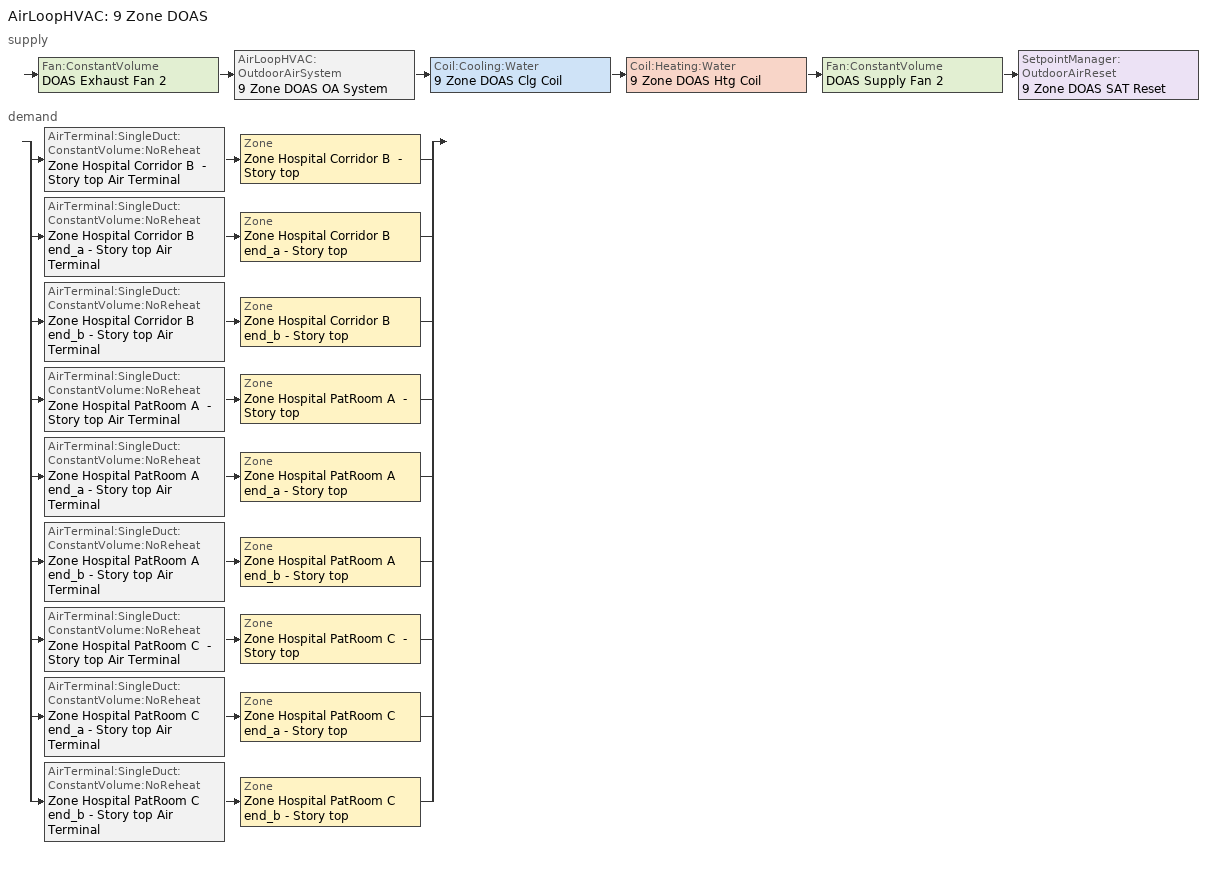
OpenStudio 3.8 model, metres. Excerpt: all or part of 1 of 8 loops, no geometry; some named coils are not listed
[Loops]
AirLoopHVAC '9 Zone DOAS'
 supply: Fan:ConstantVolume 'DOAS Exhaust Fan 2' > AirLoopHVAC:OutdoorAirSystem '9 Zone DOAS OA System' > Coil:Cooling:Water '9 Zone DOAS Clg Coil' > Coil:Heating:Water '9 Zone DOAS Htg Coil' > Fan:ConstantVolume 'DOAS Supply Fan 2' > SetpointManager:OutdoorAirReset '9 Zone DOAS SAT Reset'
 demand: split
  | AirTerminal:SingleDuct:ConstantVolume:NoReheat 'Zone Hospital Corridor B  - Story top Air Terminal' > Zone 'Zone Hospital Corridor B  - Story top'
  | AirTerminal:SingleDuct:ConstantVolume:NoReheat 'Zone Hospital Corridor B end_a - Story top Air Terminal' > Zone 'Zone Hospital Corridor B end_a - Story top'
  | AirTerminal:SingleDuct:ConstantVolume:NoReheat 'Zone Hospital Corridor B end_b - Story top Air Terminal' > Zone 'Zone Hospital Corridor B end_b - Story top'
  | AirTerminal:SingleDuct:ConstantVolume:NoReheat 'Zone Hospital PatRoom A  - Story top Air Terminal' > Zone 'Zone Hospital PatRoom A  - Story top'
  | AirTerminal:SingleDuct:ConstantVolume:NoReheat 'Zone Hospital PatRoom A end_a - Story top Air Terminal' > Zone 'Zone Hospital PatRoom A end_a - Story top'
  | AirTerminal:SingleDuct:ConstantVolume:NoReheat 'Zone Hospital PatRoom A end_b - Story top Air Terminal' > Zone 'Zone Hospital PatRoom A end_b - Story top'
  | AirTerminal:SingleDuct:ConstantVolume:NoReheat 'Zone Hospital PatRoom C  - Story top Air Terminal' > Zone 'Zone Hospital PatRoom C  - Story top'
  | AirTerminal:SingleDuct:ConstantVolume:NoReheat 'Zone Hospital PatRoom C end_a - Story top Air Terminal' > Zone 'Zone Hospital PatRoom C end_a - Story top'
  | AirTerminal:SingleDuct:ConstantVolume:NoReheat 'Zone Hospital PatRoom C end_b - Story top Air Terminal' > Zone 'Zone Hospital PatRoom C end_b - Story top'
[Sizing:Zone] Zone Cooling Design Supply Air Temperature Input Method=SupplyAirTemperature; Zone Cooling Design Supply Air Temperature {C}=12.7778; Zone Cooling Design Supply Air Temperature Difference {deltaC}=11.11; Zone Heating Design Supply Air Temperature Input Method=SupplyAirTemperature; Zone Heating Design Supply Air Temperature {C}=40; Zone Heating Design Supply Air Temperature Difference {deltaC}=11.11; Zone Cooling Design Supply Air Humidity Ratio {kg-H2O/kg-air}=0.0085; Zone Heating Design Supply Air Humidity Ratio {kg-H2O/kg-air}=0.008; Cooling Design Air Flow Method=DesignDay; Heating Design Air Flow Method=DesignDay; Account for Dedicated Outdoor Air System=Yes; Dedicated Outdoor Air System Control Strategy=NeutralSupplyAir; Dedicated Outdoor Air Low Setpoint Temperature for Design {C}=15.556; Dedicated Outdoor Air High Setpoint Temperature for Design {C}=21.111; Zone Load Sizing Method=Sensible Load Only No Latent Load; Zone Latent Cooling Design Supply Air Humidity Ratio Input Method=HumidityRatioDifference; Zone Cooling Design Supply Air Humidity Ratio Difference {kgWater/kgDryAir}=0.005; Zone Latent Heating Design Supply Air Humidity Ratio Input Method=HumidityRatioDifference; Zone Humidification Design Supply Air Humidity Ratio Difference {kgWater/kgDryAir}=0.005
Zone Hospital PatRoom A end_a - Story top; Zone Hospital Corridor B end_a - Story top; Zone Hospital PatRoom C end_a - Story top; Zone Hospital PatRoom A  - Story top; Zone Hospital Corridor B  - Story top; Zone Hospital PatRoom C  - Story top; Zone Hospital PatRoom A end_b - Story top; Zone Hospital Corridor B end_b - Story top; Zone Hospital PatRoom C end_b - Story top
[Zone equipment]
Zone Hospital PatRoom A end_a - Story top: Zone Hospital PatRoom A end_a - Story top Air Terminal, Zone Hospital PatRoom A end_a - Story top FCU
Zone Hospital Corridor B end_a - Story top: Zone Hospital Corridor B end_a - Story top Air Terminal, Zone Hospital Corridor B end_a - Story top FCU
Zone Hospital PatRoom C end_a - Story top: Zone Hospital PatRoom C end_a - Story top Air Terminal, Zone Hospital PatRoom C end_a - Story top FCU
Zone Hospital PatRoom A  - Story top: Zone Hospital PatRoom A  - Story top Air Terminal, Zone Hospital PatRoom A  - Story top FCU
Zone Hospital Corridor B  - Story top: Zone Hospital Corridor B  - Story top Air Terminal, Zone Hospital Corridor B  - Story top FCU
Zone Hospital PatRoom C  - Story top: Zone Hospital PatRoom C  - Story top Air Terminal, Zone Hospital PatRoom C  - Story top FCU
Zone Hospital PatRoom A end_b - Story top: Zone Hospital PatRoom A end_b - Story top Air Terminal, Zone Hospital PatRoom A end_b - Story top FCU
Zone Hospital Corridor B end_b - Story top: Zone Hospital Corridor B end_b - Story top Air Terminal, Zone Hospital Corridor B end_b - Story top FCU
Zone Hospital PatRoom C end_b - Story top: Zone Hospital PatRoom C end_b - Story top Air Terminal, Zone Hospital PatRoom C end_b - Story top FCU
[AirLoopHVAC]
9 Zone DOAS: Availability Schedule=9 Zone DOAS Occ Sch; Design Supply Air Flow Rate {m3/s}=2.76147; Design Return Air Flow Fraction of Supply Air Flow=1
[Sizing:System]
9 Zone DOAS: Type of Load to Size On=VentilationRequirement; Design Outdoor Air Flow Rate {m3/s}=2.76147; Central Heating Maximum System Air Flow Ratio=1; Preheat Design Temperature {C}=7; Preheat Design Humidity Ratio {kg-H2O/kg-Air}=0.008; Precool Design Temperature {C}=12.8; Precool Design Humidity Ratio {kg-H2O/kg-Air}=0.008; Central Cooling Design Supply Air Temperature {C}=15.5556; Central Heating Design Supply Air Temperature {C}=21.1111; Sizing Option=Coincident; 100% Outdoor Air in Cooling=Yes; 100% Outdoor Air in Heating=Yes; Central Cooling Design Supply Air Humidity Ratio {kg-H2O/kg-Air}=0.0085; System Outdoor Air Method=ZoneSum; Zone Maximum Outdoor Air Fraction=1; Cooling Supply Air Flow Rate Per Floor Area {m3/s-m2}=0.00996765; Cooling Fraction of Autosized Cooling Supply Air Flow Rate=1; Cooling Supply Air Flow Rate Per Unit Cooling Capacity {m3/s-W}=3.94755e-05; Heating Supply Air Flow Rate Per Floor Area {m3/s-m2}=0.00996765; Heating Fraction of Autosized Heating Supply Air Flow Rate=1; Heating Fraction of Autosized Cooling Supply Air Flow Rate=1; Heating Supply Air Flow Rate Per Unit Heating Capacity {m3/s-W}=3.15882e-05; Cooling Design Capacity Method=CoolingDesignCapacity; Cooling Design Capacity {W}=63561.15; Cooling Design Capacity Per Floor Area {W/m2}=234.7; Fraction of Autosized Cooling Design Capacity=1; Heating Design Capacity Method=HeatingDesignCapacity; Heating Design Capacity {W}=121552; Heating Design Capacity Per Floor Area {W/m2}=157; Fraction of Autosized Heating Design Capacity=1; Central Cooling Capacity Control Method=OnOff; Occupant Diversity=1
[Fan:ConstantVolume] Availability Schedule=Always On Discrete; Fan Total Efficiency=0.56875; Pressure Rise {Pa}=622.722; Maximum Flow Rate {m3/s}=2.76147; Motor Efficiency=0.875; Motor In Airstream Fraction=1
DOAS Supply Fan 2; DOAS Exhaust Fan 2
[Controller:OutdoorAir]
9 Zone DOAS Outdoor Air Controller: Minimum Outdoor Air Flow Rate {m3/s}=2.76147; Maximum Outdoor Air Flow Rate {m3/s}=2.76147; Economizer Control Type=NoEconomizer; Economizer Control Action Type=ModulateFlow; Economizer Maximum Limit Dry-Bulb Temperature {C}=12.7778; Lockout Type=LockoutWithHeating; Minimum Limit Type=FixedMinimum; Minimum Outdoor Air Schedule=9 Zone DOAS Occ Sch; Minimum Fraction of Outdoor Air Schedule=Always On Discrete; Controller Mechanical Ventilation=9 Zone DOAS Mechanical Ventilation Controller; High Humidity Control=No; Heat Recovery Bypass Control Type=BypassWhenWithinEconomizerLimits; Economizer Operation Staging=InterlockedWithMechanicalCooling
[Controller:MechanicalVentilation]
9 Zone DOAS Mechanical Ventilation Controller: Availability Schedule=Always On Discrete; System Outdoor Air Method=ZoneSum
[AirLoopHVAC:OutdoorAirSystem]
9 Zone DOAS OA System: Controller=9 Zone DOAS Outdoor Air Controller
[SetpointManager:OutdoorAirReset]
9 Zone DOAS SAT Reset: Control Variable=Temperature; Setpoint at Outdoor Low Temperature {C}=21.1111; Outdoor Low Temperature {C}=12.7778; Setpoint at Outdoor High Temperature {C}=15.5556; Outdoor High Temperature {C}=21.1111; Setpoint Node or NodeList=9 Zone DOAS Supply Outlet Node
[AirTerminal:SingleDuct:ConstantVolume:NoReheat] Availability Schedule=Always On Discrete
Name | Maximum Air Flow Rate {m3/s}
Zone Hospital Corridor B  - Story top Air Terminal | 0.436884
Zone Hospital Corridor B end_a - Story top Air Terminal; Zone Hospital Corridor B end_b - Story top Air Terminal | 0.0297876
Zone Hospital PatRoom A  - Story top Air Terminal; Zone Hospital PatRoom C  - Story top Air Terminal | 0.996603
Zone Hospital PatRoom A end_a - Story top Air Terminal; Zone Hospital PatRoom A end_b - Story top Air Terminal; Zone Hospital PatRoom C end_a - Story top Air Terminal; Zone Hospital PatRoom C end_b - Story top Air Terminal | 0.0679502
[Schedule:Ruleset]
9 Zone DOAS Occ Sch: Default Day Schedule=9 Zone DOAS Occ Sch Default; Summer Design Day Schedule=9 Zone DOAS Occ Sch Summer Design Day; Winter Design Day Schedule=9 Zone DOAS Occ Sch Winter Design Day
[Schedule:Day]
9 Zone DOAS Occ Sch Default; 9 Zone DOAS Occ Sch Winter Design Day; 9 Zone DOAS Occ Sch Summer Design Day; Schedule Day 57; Schedule Day 58: 24, 0, 1
[Schedule:Rule] Schedule Ruleset=9 Zone DOAS Occ Sch; Date Specification Type=DateRange; Start Month=1; End Month=12
Name | Rule Order | Day Schedule | Apply Saturday | Start Day | End Day | Apply Sunday
Schedule Rule 53 | 1 | Schedule Day 57 | Yes | 6 | 29
Schedule Rule 54 | 0 | Schedule Day 58 |  | 7 | 30 | Yes
[Schedule:Constant]
Always On Discrete: Value=1
